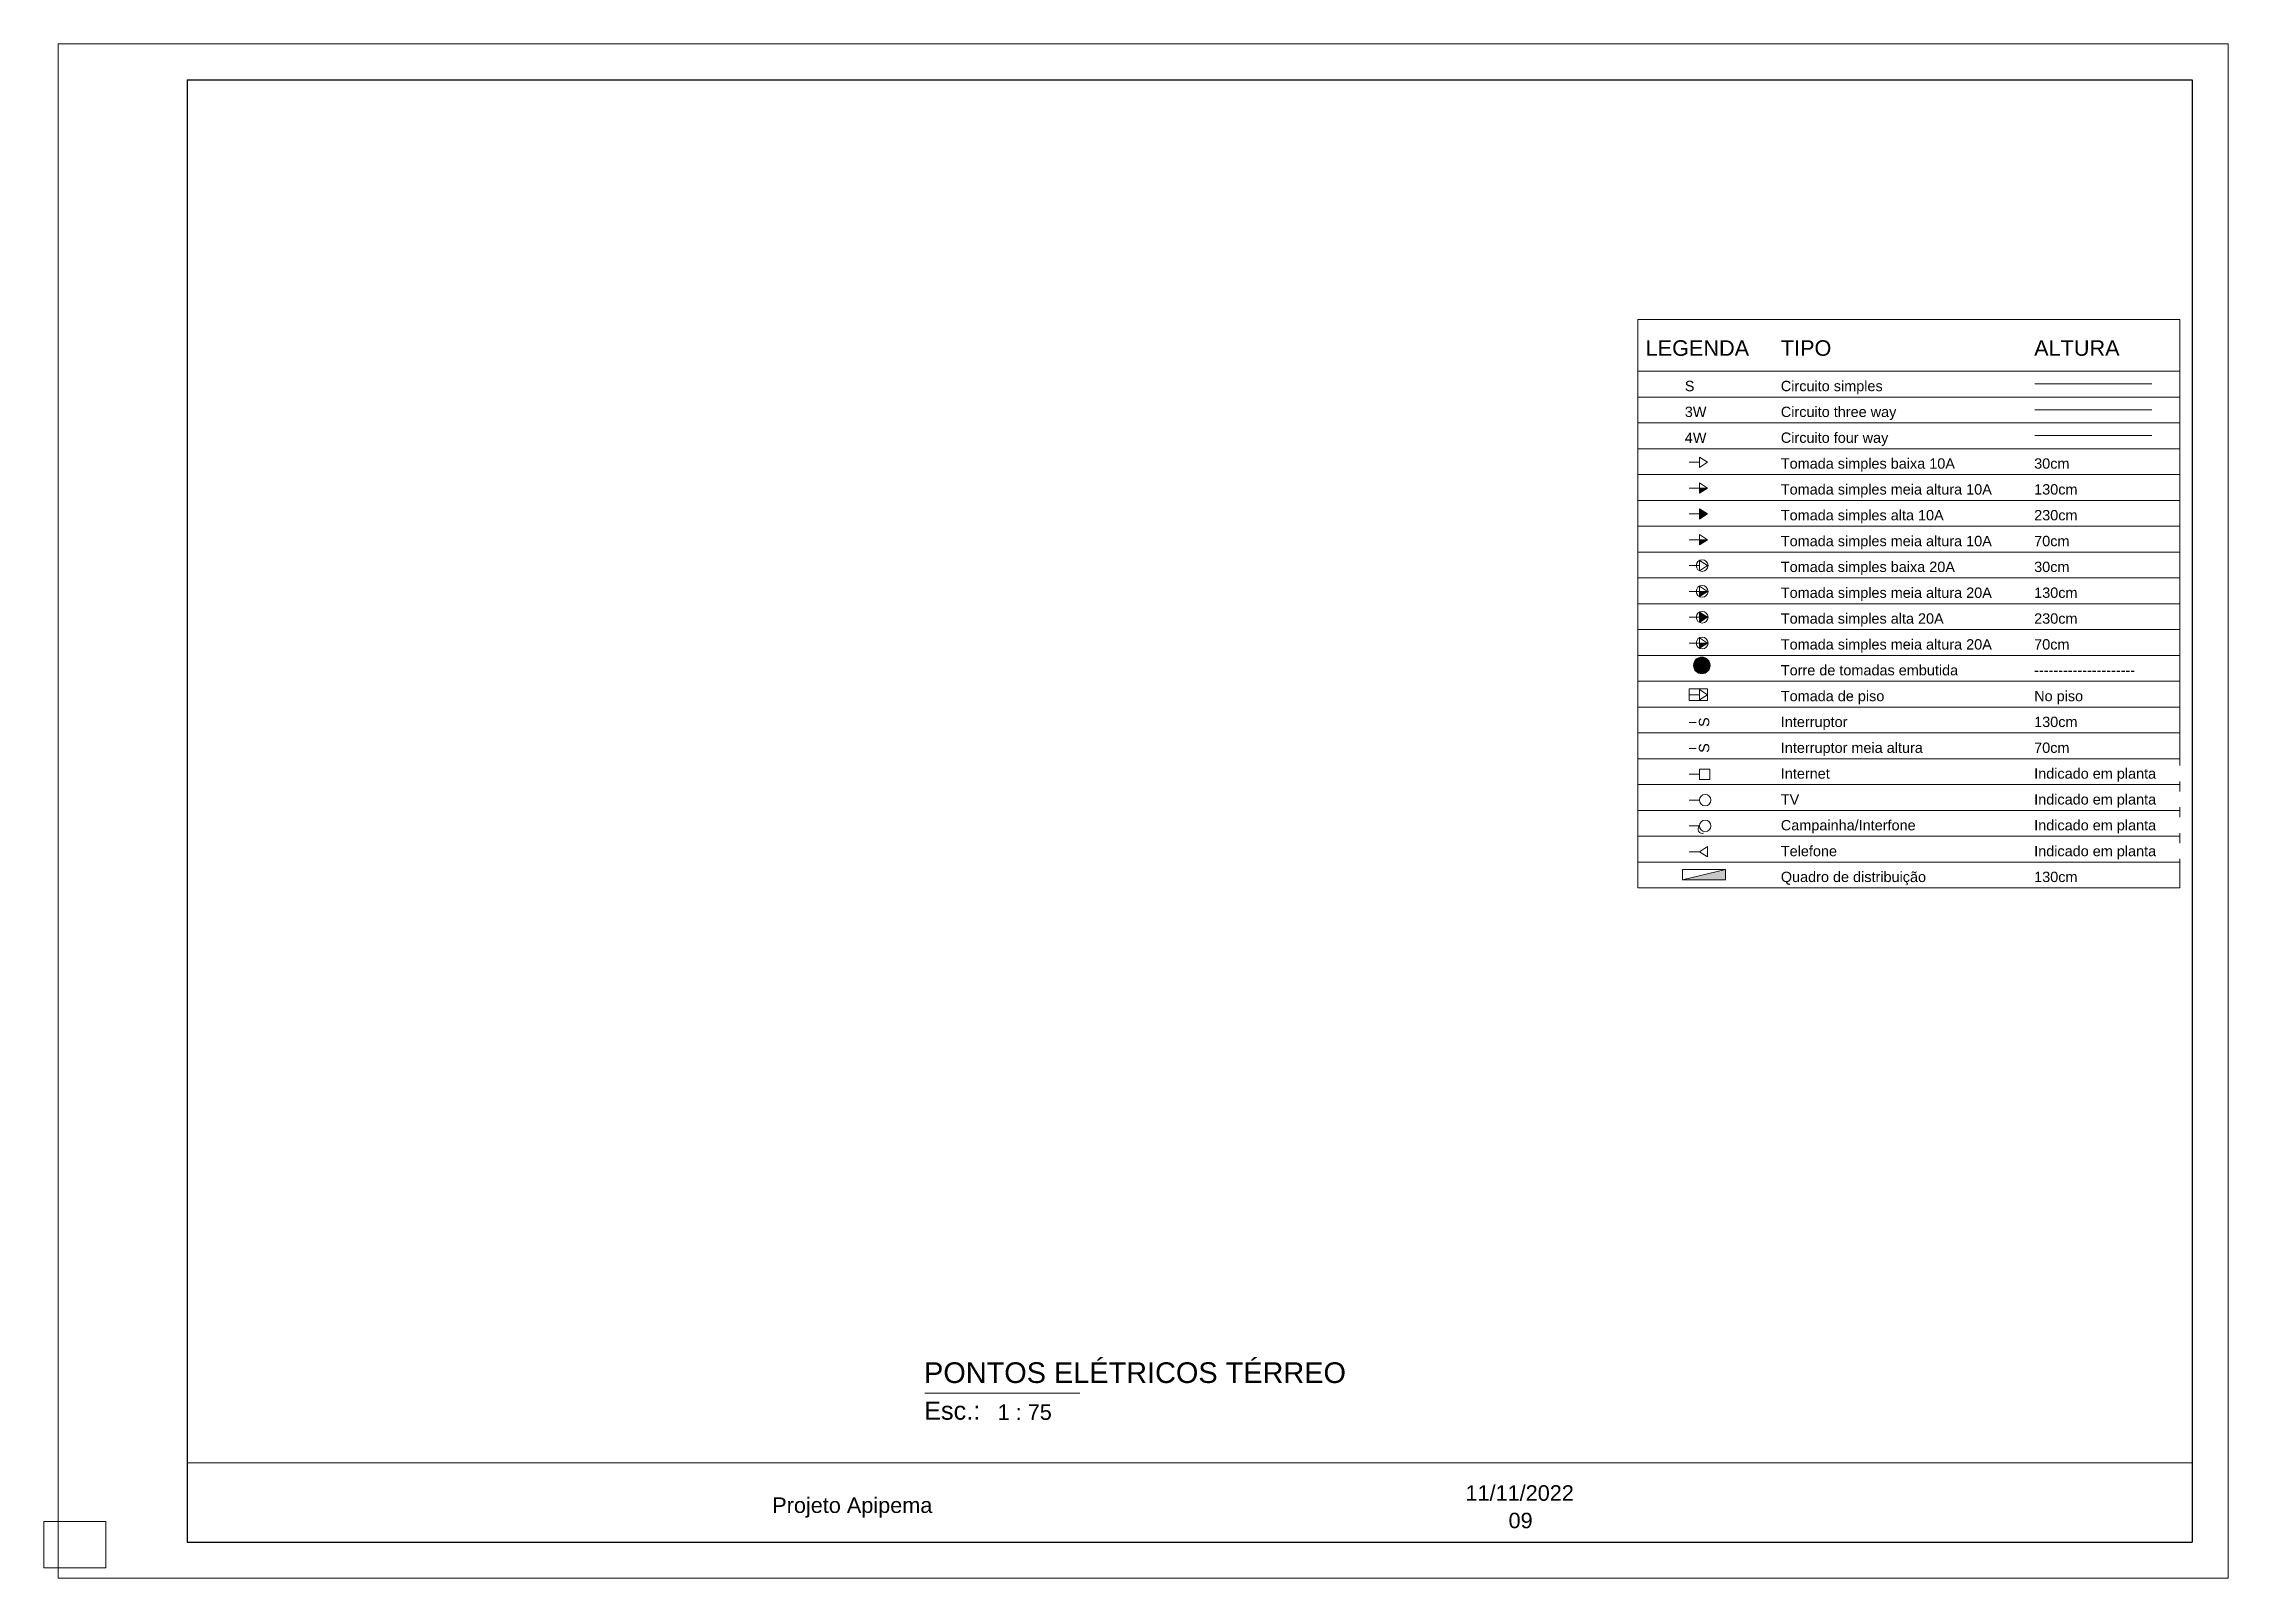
# Paper-space layout 'Layout1' of a CAD drawing. Header units: millimetres. Extents: x 0 to 423, y -2 to 295.
import ezdxf

# ---------------------------------------------------------------- set-up
doc = ezdxf.new("R2010")
doc.units = ezdxf.units.MM
for name, color, linetype, lineweight in [('A-ANNO-NOTE', 131, 'Continuous', 9), ('G-ANNO-TTLB', 6, 'Continuous', 9), ('G-ANNO-TTLB-MEDM', 33, 'Continuous', 25), ('G-ANNO-TTLB-THIN', 151, 'Continuous', 9)]:
    doc.layers.add(name, color=color, linetype=linetype, lineweight=lineweight)
doc.styles.add('Arial_3', font='arial.ttf', dxfattribs={"height": 3})
doc.styles.add('Arial_4', font='arial.ttf', dxfattribs={"height": 3.5})
doc.styles.add('Arial_5', font='arial.ttf', dxfattribs={"height": 4})
doc.styles.add('Arial_6', font='arial.ttf', dxfattribs={"height": 2})
picture_1 = doc.add_image_def('image1.png', size_in_pixel=(4961, 196))

# ---------------------------------------------------------------- blocks, each defined once
blk = doc.blocks.new('CRT_A3 métrico Paisagem - CRT_A3 métrico Paisagem-1077155-PLANTA PONTOS ELÉTRICOS TÉRREO')
at = {"layer": 'G-ANNO-TTLB-MEDM'}
for p, q in [((27.79, 288), (27.79, 5)), ((27.79, 288), (415.79, 288)), ((415.79, 288), (415.79, 5)), ((27.79, 5), (415.79, 5))]:
    blk.add_line(p, q, dxfattribs=at)
at = {"layer": 'G-ANNO-TTLB-THIN'}
for p, q in [((2.79, 295), (2.79, -2)), ((422.79, 295), (2.79, 295)), ((422.79, -2), (422.79, 295)), ((2.79, -2), (422.79, -2))]:
    blk.add_line(p, q, dxfattribs=at)
at = {"layer": 'G-ANNO-TTLB'}
image = blk.add_image(picture_1, insert=(27.79, 5), size_in_units=(388.02, 15.33), dxfattribs=at)
image.dxf.flags = 7
blk = doc.blocks.new('Viewport - Título Horizontal-913277-PLANTA PONTOS ELÉTRICOS TÉRREO')
at = {"layer": 'G-ANNO-TTLB'}
blk.add_line((4.19, 0.19), (34.19, 0.19), dxfattribs=at)
at = {"layer": 'G-ANNO-TTLB', "insert": (4.03, -1.42), "char_height": 3.5, "width": 13.4683, "attachment_point": 1, "style": 'Arial_4'}
blk.add_mtext('Esc.:', dxfattribs=at)
blk = doc.blocks.new('CRT_LEGENDA PONTOS ELÉTRICOS - CRT_LEGENDA PONTOS ELÉTRICOS-4977807-PLANTA PONTOS ELÉTRICOS TÉRREO')
at = {"layer": 'A-ANNO-NOTE'}
for points in [[(-16.77, 41.25), (-15.23, 41.25), (-16.77, 40.25)], [(-16.77, 35.25), (-16.77, 37.24), (-15.23, 36.25)], [(-16.77, 31.25), (-15.23, 31.25), (-16.77, 30.25)], [(-16.77, 21.25), (-15.23, 21.25), (-16.77, 20.25)], [(-16.77, 15.25), (-16.77, 17.24), (-15.23, 16.25)], [(-16.77, 11.25), (-15.23, 11.25), (-16.77, 10.25)], [(-11.71, -32.6), (-11.71, -34.6), (-20.06, -34.6)]]:
    blk.add_hatch(color=256, dxfattribs=at).paths.add_polyline_path(points)
h = blk.add_hatch(color=256, dxfattribs=at)
edge = h.paths.add_edge_path()
edge.add_arc((-16.3, 6.93), 1.6, 0, 180)
edge.add_arc((-16.3, 6.93), 1.6, 180, 360)
for p, q in [((-28.69, 73.85), (76.24, 73.85)), ((-28.69, -36.15), (-28.69, 73.85)), ((76.24, 73.85), (76.24, -36.15)), ((-28.69, 63.85), (76.24, 63.85)), ((48.18, 61.41), (70.8, 61.41)), ((-28.69, 58.85), (76.24, 58.85)), ((48.18, 56.41), (70.8, 56.41)), ((-28.69, 53.85), (76.24, 53.85)), ((48.18, 51.41), (70.8, 51.41)), ((-28.69, 48.85), (76.24, 48.85)), ((-15.23, 46.25), (-16.77, 47.24)), ((-16.77, 45.25), (-16.77, 47.24)), ((-28.69, 43.85), (76.24, 43.85)), ((-28.69, 43.85), (76.24, 43.85)), ((-16.77, 46.25), (-18.77, 46.25)), ((-15.23, 46.25), (-16.77, 45.25)), ((-28.69, 38.85), (76.24, 38.85)), ((-28.69, 38.85), (76.24, 38.85)), ((-16.77, 41.25), (-18.77, 41.25)), ((-15.23, 41.25), (-16.77, 42.24)), ((-16.77, 40.25), (-16.77, 42.24)), ((-15.23, 41.25), (-16.77, 40.25)), ((-16.77, 41.25), (-16.77, 40.25)), ((-16.77, 40.25), (-15.23, 41.25)), ((-15.23, 41.25), (-16.77, 41.25)), ((-28.69, 33.85), (76.24, 33.85)), ((-16.77, 36.25), (-18.77, 36.25)), ((-15.23, 36.25), (-16.77, 37.24)), ((-16.77, 35.25), (-16.77, 37.24)), ((-15.23, 36.25), (-16.77, 37.24)), ((-16.77, 37.24), (-16.77, 35.25)), ((-15.23, 36.25), (-16.77, 35.25)), ((-16.77, 35.25), (-15.23, 36.25)), ((-16.77, 31.25), (-18.77, 31.25)), ((-15.23, 31.25), (-16.77, 32.24)), ((-16.77, 30.25), (-16.77, 32.24)), ((-15.23, 31.25), (-16.77, 30.25)), ((-16.77, 31.25), (-16.77, 30.25)), ((-16.77, 30.25), (-15.23, 31.25)), ((-15.23, 31.25), (-16.77, 31.25)), ((-28.69, 28.85), (76.24, 28.85)), ((-16.77, 26.25), (-18.77, 26.25)), ((-15.23, 26.25), (-16.77, 27.24)), ((-16.77, 25.25), (-16.77, 27.24)), ((-15.23, 26.25), (-16.77, 25.25)), ((-28.69, 23.85), (76.24, 23.85)), ((-28.69, 23.85), (76.24, 23.85)), ((-16.77, 21.25), (-18.77, 21.25)), ((-15.23, 21.25), (-16.77, 22.24)), ((-16.77, 20.25), (-16.77, 22.24)), ((-15.23, 21.25), (-16.77, 20.25)), ((-16.77, 21.25), (-16.77, 20.25)), ((-16.77, 20.25), (-15.23, 21.25)), ((-15.23, 21.25), (-16.77, 21.25)), ((-28.69, 18.85), (76.24, 18.85)), ((-28.69, 18.85), (76.24, 18.85)), ((-15.23, 16.25), (-16.77, 17.24)), ((-16.77, 15.25), (-16.77, 17.24)), ((-15.23, 16.25), (-16.77, 17.24)), ((-16.77, 17.24), (-16.77, 15.25)), ((-28.69, 13.85), (76.24, 13.85)), ((-16.77, 16.25), (-18.77, 16.25)), ((-15.23, 16.25), (-16.77, 15.25)), ((-16.77, 15.25), (-15.23, 16.25)), ((-28.69, 8.85), (76.24, 8.85)), ((-16.77, 11.25), (-18.77, 11.25)), ((-15.23, 11.25), (-16.77, 12.24)), ((-16.77, 10.25), (-16.77, 12.24)), ((-15.23, 11.25), (-16.77, 10.25)), ((-16.77, 11.25), (-16.77, 10.25)), ((-16.77, 10.25), (-15.23, 11.25)), ((-15.23, 11.25), (-16.77, 11.25)), ((-28.69, 3.85), (76.24, 3.85)), ((-18.77, 2.37), (-18.77, 0.12)), ((-15.23, 2.37), (-18.77, 2.37)), ((-16.77, 1.25), (-18.77, 1.25)), ((-18.77, 0.12), (-15.23, 0.12)), ((-15.23, 1.25), (-16.77, 2.24)), ((-16.77, 0.25), (-16.77, 2.24)), ((-15.23, 1.25), (-16.77, 0.25)), ((-15.23, 0.12), (-15.23, 2.37)), ((-28.69, -1.15), (76.24, -1.15)), ((-16.77, -4.14), (-18.77, -4.14)), ((-28.69, -6.15), (76.24, -6.15)), ((-28.69, -11.15), (76.24, -11.15)), ((-16.77, -9.14), (-18.77, -9.14)), ((-28.69, -16.15), (76.24, -16.15)), ((-16.77, -14.14), (-18.77, -14.14)), ((-16.77, -13.14), (-14.78, -13.14)), ((-16.77, -14.14), (-16.77, -13.14)), ((-16.77, -15.14), (-16.77, -14.14)), ((-14.78, -15.14), (-16.77, -15.14)), ((-14.78, -13.14), (-14.78, -15.14)), ((-16.76, -19.14), (-18.77, -19.14)), ((-28.69, -21.15), (76.24, -21.15)), ((-16.76, -24.14), (-18.77, -24.14)), ((-28.69, -26.15), (76.24, -26.15)), ((-16.77, -29.14), (-18.77, -29.14)), ((-16.77, -29.14), (-15.23, -28.15)), ((-16.77, -29.14), (-15.23, -30.14)), ((-15.23, -28.15), (-15.23, -30.14)), ((-28.69, -31.15), (76.24, -31.15)), ((-20.06, -34.6), (-20.06, -32.6)), ((-20.06, -32.6), (-11.71, -32.6)), ((-11.71, -32.6), (-20.06, -34.6)), ((-11.71, -32.6), (-11.71, -34.6)), ((-11.71, -34.6), (-11.71, -32.6)), ((-28.69, -36.15), (76.24, -36.15)), ((-11.71, -34.6), (-20.06, -34.6)), ((-20.06, -34.6), (-11.71, -34.6))]:
    blk.add_line(p, q, dxfattribs=at)
for centre, radius in [((-16.24, 26.25), 1.14), ((-16.24, 21.25), 1.14), ((-16.24, 16.25), 1.14), ((-16.24, 11.25), 1.14), ((-15.66, -19.14), 1.11), ((-15.66, -24.14), 1.11)]:
    blk.add_circle(centre, radius, dxfattribs=at)
for centre, radius, start, end in [((-16.3, 6.93), 1.6, 0, 180), ((-16.3, 6.93), 1.6, 180, 360), ((-16.23, -24.76), 0.816, 130.9901, 289.0099)]:
    blk.add_arc(centre, radius, start, end, dxfattribs=at)
at = {"layer": 'A-ANNO-NOTE', "insert": (48.02, 69.85), "char_height": 3, "width": 20.3629, "attachment_point": 1, "style": 'Arial_3', "bg_fill": 3, "box_fill_scale": 1.25, "bg_fill_color": 256, "bg_fill_true_color": 13158600, "bg_fill_transparency": 0}
blk.add_mtext('ALTURA', dxfattribs=at)
at = {"layer": 'A-ANNO-NOTE', "attachment_point": 1, "bg_fill": 3, "box_fill_scale": 1.25, "bg_fill_color": 256, "bg_fill_true_color": 13158600, "bg_fill_transparency": 0}
for s, insert, char_height, width, style in [('LEGENDA', (-27.17, 69.85), 3, 24.6118, 'Arial_3'), ('S', (-19.59, 62), 2, 2.3249, 'Arial_6'), ('Circuito simples', (-1.01, 62), 2, 24.6118, 'Arial_6'), ('Tomada de piso', (-1.01, 2), 2, 24.8523, 'Arial_6'), ('130cm', (48.02, -3), 2, 10.4219, 'Arial_6'), ('Internet', (-1.01, -13), 2, 11.7046, 'Arial_6'), ('Indicado em planta', (48.02, -13), 2, 29.3418, 'Arial_6')]:
    blk.add_mtext(s, dxfattribs=dict(at, insert=insert, char_height=char_height, width=width, style=style))
at = {"layer": 'A-ANNO-NOTE', "insert": (-16.87, -4.99), "char_height": 2, "width": 2.3249, "attachment_point": 1, "rotation": 90, "style": 'Arial_6', "bg_fill": 3, "box_fill_scale": 1.25, "bg_fill_color": 256, "bg_fill_true_color": 13158600, "bg_fill_transparency": 0}
blk.add_mtext('S', dxfattribs=at)
at = {"layer": 'A-ANNO-NOTE', "attachment_point": 1, "bg_fill": 3, "box_fill_scale": 1.25, "bg_fill_color": 256, "bg_fill_true_color": 13158600, "bg_fill_transparency": 0}
for s, insert, char_height, width, style in [('TIPO', (-1.01, 69.85), 3, 12.1055, 'Arial_3'), ('3W', (-19.59, 57), 2, 5.2911, 'Arial_6'), ('Circuito three way', (-1.01, 57), 2, 27.4979, 'Arial_6'), ('No piso', (48.02, 2), 2, 11.7848, 'Arial_6'), ('Interruptor', (-1.01, -3), 2, 15.8734, 'Arial_6'), ('70cm', (48.02, -8), 2, 8.4979, 'Arial_6'), ('TV', (-1.01, -18), 2, 4.4093, 'Arial_6'), ('Indicado em planta', (48.02, -18), 2, 29.3418, 'Arial_6')]:
    blk.add_mtext(s, dxfattribs=dict(at, insert=insert, char_height=char_height, width=width, style=style))
at = {"layer": 'A-ANNO-NOTE', "insert": (-16.87, -9.99), "char_height": 2, "width": 2.3249, "attachment_point": 1, "rotation": 90, "style": 'Arial_6', "bg_fill": 3, "box_fill_scale": 1.25, "bg_fill_color": 256, "bg_fill_true_color": 13158600, "bg_fill_transparency": 0}
blk.add_mtext('S', dxfattribs=at)
at = {"layer": 'A-ANNO-NOTE', "char_height": 2, "attachment_point": 1, "style": 'Arial_6', "bg_fill": 3, "box_fill_scale": 1.25, "bg_fill_color": 256, "bg_fill_true_color": 13158600, "bg_fill_transparency": 0}
for s, insert, width in [('4W', (-19.59, 52), 5.2911), ('Circuito four way', (-1.01, 52), 25.654), ('Interruptor meia altura', (-1.01, -8), 33.9915), ('Campainha/Interfone', (-1.01, -23), 32.3882), ('Indicado em planta', (48.02, -23), 29.3418)]:
    blk.add_mtext(s, dxfattribs=dict(at, insert=insert, width=width))
for s, insert, width in [('Tomada simples baixa 10A', (-1.01, 47), 41.9283), ('Telefone', (-1.01, -28), 13.5485), ('Indicado em planta', (48.02, -28), 29.3418)]:
    blk.add_mtext(s, dxfattribs=dict(at, insert=insert, width=width))
for s, insert, width in [('Tomada simples meia altura 10A', (-1.01, 42), 50.7468), ('Quadro de distribuição', (-1.01, -33), 34.8734), ('130cm', (48.02, -33), 10.4219)]:
    blk.add_mtext(s, dxfattribs=dict(at, insert=insert, width=width))
for s, insert, width in [('30cm', (48.02, 47), 8.4979), ('Tomada simples alta 10A', (-1.01, 37), 39.2025)]:
    blk.add_mtext(s, dxfattribs=dict(at, insert=insert, width=width))
at = {"layer": 'A-ANNO-NOTE', "insert": (48.02, 42), "char_height": 2, "width": 10.4219, "attachment_point": 1, "style": 'Arial_6', "bg_fill": 3, "box_fill_scale": 1.25, "bg_fill_color": 256, "bg_fill_true_color": 13158600, "bg_fill_transparency": 0}
blk.add_mtext('130cm', dxfattribs=at)
at = {"layer": 'A-ANNO-NOTE', "insert": (48.02, 37), "char_height": 2, "width": 10.4219, "attachment_point": 1, "style": 'Arial_6', "bg_fill": 3, "box_fill_scale": 1.25, "bg_fill_color": 256, "bg_fill_true_color": 13158600, "bg_fill_transparency": 0}
blk.add_mtext('230cm', dxfattribs=at)
at = {"layer": 'A-ANNO-NOTE', "insert": (-1.01, 32), "char_height": 2, "width": 50.7468, "attachment_point": 1, "style": 'Arial_6', "bg_fill": 3, "box_fill_scale": 1.25, "bg_fill_color": 256, "bg_fill_true_color": 13158600, "bg_fill_transparency": 0}
blk.add_mtext('Tomada simples meia altura 10A', dxfattribs=at)
at = {"layer": 'A-ANNO-NOTE', "char_height": 2, "attachment_point": 1, "style": 'Arial_6', "bg_fill": 3, "box_fill_scale": 1.25, "bg_fill_color": 256, "bg_fill_true_color": 13158600, "bg_fill_transparency": 0}
for s, insert, width in [('70cm', (48.02, 32), 8.4979), ('Tomada simples baixa 20A', (-1.01, 27), 41.9283)]:
    blk.add_mtext(s, dxfattribs=dict(at, insert=insert, width=width))
at = {"layer": 'A-ANNO-NOTE', "insert": (-1.01, 22), "char_height": 2, "width": 50.7468, "attachment_point": 1, "style": 'Arial_6', "bg_fill": 3, "box_fill_scale": 1.25, "bg_fill_color": 256, "bg_fill_true_color": 13158600, "bg_fill_transparency": 0}
blk.add_mtext('Tomada simples meia altura 20A', dxfattribs=at)
at = {"layer": 'A-ANNO-NOTE', "char_height": 2, "attachment_point": 1, "style": 'Arial_6', "bg_fill": 3, "box_fill_scale": 1.25, "bg_fill_color": 256, "bg_fill_true_color": 13158600, "bg_fill_transparency": 0}
for s, insert, width in [('30cm', (48.02, 27), 8.4979), ('Tomada simples alta 20A', (-1.01, 17), 39.2025)]:
    blk.add_mtext(s, dxfattribs=dict(at, insert=insert, width=width))
at = {"layer": 'A-ANNO-NOTE', "insert": (48.02, 22), "char_height": 2, "width": 10.4219, "attachment_point": 1, "style": 'Arial_6', "bg_fill": 3, "box_fill_scale": 1.25, "bg_fill_color": 256, "bg_fill_true_color": 13158600, "bg_fill_transparency": 0}
blk.add_mtext('130cm', dxfattribs=at)
at = {"layer": 'A-ANNO-NOTE', "insert": (48.02, 17), "char_height": 2, "width": 10.4219, "attachment_point": 1, "style": 'Arial_6', "bg_fill": 3, "box_fill_scale": 1.25, "bg_fill_color": 256, "bg_fill_true_color": 13158600, "bg_fill_transparency": 0}
blk.add_mtext('230cm', dxfattribs=at)
at = {"layer": 'A-ANNO-NOTE', "insert": (-1.01, 12), "char_height": 2, "width": 50.7468, "attachment_point": 1, "style": 'Arial_6', "bg_fill": 3, "box_fill_scale": 1.25, "bg_fill_color": 256, "bg_fill_true_color": 13158600, "bg_fill_transparency": 0}
blk.add_mtext('Tomada simples meia altura 20A', dxfattribs=at)
at = {"layer": 'A-ANNO-NOTE', "char_height": 2, "attachment_point": 1, "style": 'Arial_6', "bg_fill": 3, "box_fill_scale": 1.25, "bg_fill_color": 256, "bg_fill_true_color": 13158600, "bg_fill_transparency": 0}
for s, insert, width in [('70cm', (48.02, 12), 8.4979), ('Torre de tomadas embutida', (-1.01, 7), 42.4894)]:
    blk.add_mtext(s, dxfattribs=dict(at, insert=insert, width=width))
at = {"layer": 'A-ANNO-NOTE', "insert": (48.02, 7), "char_height": 2, "width": 23.5696, "attachment_point": 1, "style": 'Arial_6', "bg_fill": 3, "box_fill_scale": 1.25, "bg_fill_color": 256, "bg_fill_true_color": 13158600, "bg_fill_transparency": 0}
blk.add_mtext('---------------------', dxfattribs=at)

psp = doc.layouts.get("Layout1")

# ---------------------------------------------------------------- block references
at = {"layer": 'G-ANNO-TTLB'}
for name, p in [('CRT_A3 métrico Paisagem - CRT_A3 métrico Paisagem-1077155-PLANTA PONTOS ELÉTRICOS TÉRREO', (0, 0)), ('Viewport - Título Horizontal-913277-PLANTA PONTOS ELÉTRICOS TÉRREO', (166.36, 33.62))]:
    psp.add_blockref(name, p, dxfattribs=at)

# ---------------------------------------------------------------- texts
at = {"layer": 'G-ANNO-TTLB', "attachment_point": 1}
for s, insert, char_height, width, style in [('PONTOS ELÉTRICOS TÉRREO', (170.38, 39.8), 4, 99.6498, 'Arial_5'), ('1 : 75', (184.62, 31.66), 3, 12.9873, 'Arial_3'), ('Projeto Apipema', (141, 13.65), 3, 38.4008, 'Arial_3'), ('11/11/2022', (275.16, 16.01), 3, 25.9747, 'Arial_3'), ('09', (283.5, 10.69), 3, 5.7721, 'Arial_3')]:
    psp.add_mtext(s, dxfattribs=dict(at, insert=insert, char_height=char_height, width=width, style=style))

# ---------------------------------------------------------------- viewports
at = {"layer": '0'}
psp.add_viewport(center=(6, 4.5), size=(12, 9), view_center_point=(6, 4.5), view_height=12, dxfattribs=at)

# ---------------------------------------------------------------- next in the draw order: block references
at = {"layer": 'A-ANNO-NOTE'}
psp.add_blockref('CRT_LEGENDA PONTOS ELÉTRICOS - CRT_LEGENDA PONTOS ELÉTRICOS-4977807-PLANTA PONTOS ELÉTRICOS TÉRREO', (337.2, 167.75), dxfattribs=at)

doc.saveas('drawing.dxf')
